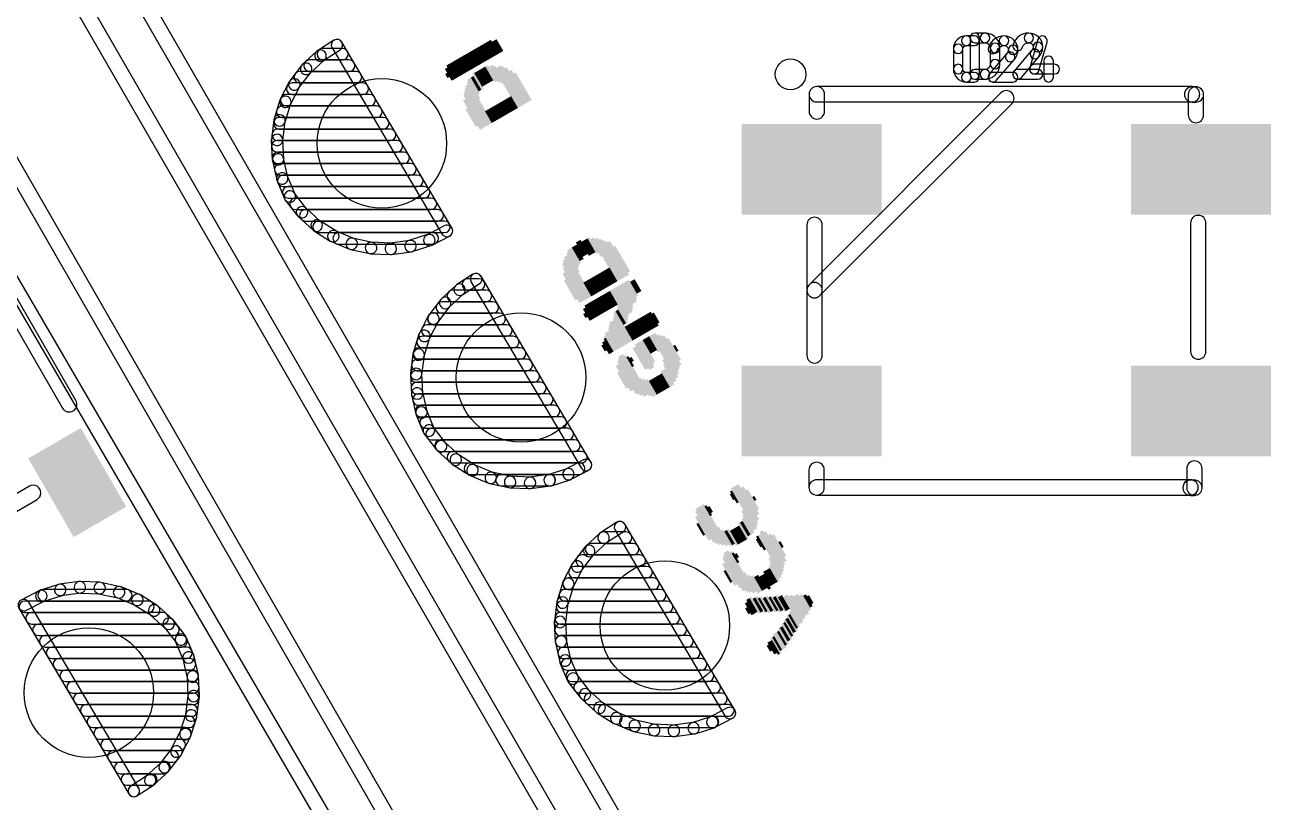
# Model space of a CAD drawing. Extents: x 0.02 to 3.96, y 0.03 to 4.16.
# Drawn here: x 2.526 to 3.175, y 3.408 to 3.813 of the extents above; entities that cross this region are included whole.
import ezdxf

# ---------------------------------------------------------------- set-up
doc = ezdxf.new("R2010")
doc.units = 0
for name, color, linetype in [('17', 82, 'CONTINUOUS'), ('20', 253, 'CONTINUOUS'), ('21', 253, 'CONTINUOUS'), ('25', 253, 'CONTINUOUS'), ('29', 253, 'CONTINUOUS')]:
    doc.layers.add(name, color=color, linetype=linetype)

# ---------------------------------------------------------------- blocks, each defined once
blk = doc.blocks.new('RECT')
blk.add_solid([(-0.5, -0.5), (0.5, -0.5), (-0.5, 0.5), (0.5, 0.5)])
blk = doc.blocks.new('ROUNDP')
blk.add_circle((0, 0), 0.5)

msp = doc.modelspace()

# ---------------------------------------------------------------- linework, layer by layer
at = {"layer": '20'}
for points in [[(2.391033, 3.955506), (2.788283, 3.264756, 1), (2.795217, 3.268744), (2.397967, 3.959494, 1)], [(2.880964, 3.268), (2.484964, 3.95375, 1), (2.478036, 3.94975), (2.874036, 3.264, 1)], [(2.371544, 3.924486), (2.756544, 3.263986, 1), (2.763456, 3.268014), (2.378456, 3.928514, 1)], [(2.914465, 3.266498), (2.533965, 3.926498, 1), (2.527035, 3.922502), (2.907535, 3.262502, 1)]]:
    msp.add_lwpolyline(points, format="xyb", close=True, dxfattribs=at)
at = {"layer": '21'}
for points in [[(2.552518, 3.617533), (2.446219, 3.801648, 1), (2.43929, 3.797648), (2.54559, 3.613533, 1)], [(3.1343, 3.7811), (2.9387, 3.7811, 1), (2.9387, 3.7731), (3.1343, 3.7731, 1)], [(2.9347, 3.7771), (2.9347, 3.7682, 1), (2.9427, 3.7682), (2.9427, 3.7771, 1)], [(3.1383, 3.777), (3.1383, 3.7771, 1), (3.1303, 3.7771), (3.1303, 3.777, 1)], [(3.1363, 3.781), (3.1343, 3.781, 1), (3.1343, 3.773), (3.1363, 3.773, 1)], [(3.1403, 3.7663), (3.1403, 3.777, 1), (3.1323, 3.777), (3.1323, 3.7663, 1)], [(2.940328, 3.672172), (3.040328, 3.772172, 1), (3.034672, 3.777828), (2.934672, 3.677828, 1)], [(2.9415, 3.675), (2.9415, 3.709, 1), (2.9335, 3.709), (2.9335, 3.675, 1)], [(3.1335, 3.71), (3.1335, 3.643, 1), (3.1415, 3.643), (3.1415, 3.71, 1)], [(2.9415, 3.641), (2.9415, 3.675, 1), (2.9335, 3.675), (2.9335, 3.641, 1)], [(3.1315, 3.582), (3.1315, 3.572, 1), (3.1395, 3.572), (3.1395, 3.582, 1)], [(2.9426, 3.5722), (2.9426, 3.5813, 1), (2.9346, 3.5813), (2.9346, 3.5722, 1)], [(2.528254, 3.57282), (2.499136, 3.556009, 1), (2.503136, 3.54908), (2.532254, 3.565891, 1)], [(3.1335, 3.5762), (2.9386, 3.5762, 1), (2.9386, 3.5682), (3.1335, 3.5682, 1)], [(3.1375, 3.572), (3.1375, 3.5722, 1), (3.1295, 3.5722), (3.1295, 3.572, 1)], [(3.1355, 3.576), (3.1335, 3.576, 1), (3.1335, 3.568), (3.1355, 3.568, 1)]]:
    msp.add_lwpolyline(points, format="xyb", close=True, dxfattribs=at)
msp.add_circle((2.925, 3.7875), 0.008, dxfattribs=at)
at = {"layer": '25'}
for points in [[(3.016588, 3.8025, 1), (3.016588, 3.8075, 0.414205), (3.009866, 3.800778, 1), (3.014866, 3.800778, -0.414205)], [(3.016588, 3.8025, 1), (3.016588, 3.8075, 0.414205), (3.009866, 3.800778, 1), (3.014866, 3.800778, -0.414205)], [(3.016588, 3.8025), (3.02081, 3.8025, 1), (3.02081, 3.8075), (3.016588, 3.8075, 1)], [(3.016588, 3.8025), (3.02081, 3.8025, 1), (3.02081, 3.8075), (3.016588, 3.8075, 1)], [(3.023562, 3.7875), (3.023562, 3.8065, 1), (3.018562, 3.8065), (3.018562, 3.7875, 1)], [(3.021062, 3.804), (3.02634, 3.804, 1), (3.02634, 3.809), (3.021062, 3.809, 1)], [(3.023562, 3.7875), (3.023562, 3.8065, 1), (3.018562, 3.8065), (3.018562, 3.7875, 1)], [(3.021062, 3.804), (3.02634, 3.804, 1), (3.02634, 3.809), (3.021062, 3.809, 1)], [(3.029118, 3.801222, 1), (3.034118, 3.801222, 0.414214), (3.02634, 3.809, 1), (3.02634, 3.804, -0.414214)], [(3.029118, 3.801222, 1), (3.034118, 3.801222, 0.414214), (3.02634, 3.809, 1), (3.02634, 3.804, -0.414214)], [(3.036284, 3.8025, 1), (3.036284, 3.8075, 0.325185), (3.0281, 3.801548, 1), (3.032857, 3.800007, -0.325185)], [(3.036284, 3.8025, 1), (3.036284, 3.8075, 0.325185), (3.0281, 3.801548, 1), (3.032857, 3.800007, -0.325185)], [(3.038534, 3.80025, 1), (3.043534, 3.80025, 0.414214), (3.036284, 3.8075, 1), (3.036284, 3.8025, -0.414214)], [(3.038534, 3.80025, 1), (3.043534, 3.80025, 0.414214), (3.036284, 3.8075, 1), (3.036284, 3.8025, -0.414214)], [(3.049188, 3.804, 1), (3.049188, 3.809, 0.325185), (3.041004, 3.803048, 1), (3.045761, 3.801507, -0.325185)], [(3.049188, 3.804, 1), (3.049188, 3.809, 0.325185), (3.041004, 3.803048, 1), (3.045761, 3.801507, -0.325185)], [(3.051438, 3.80175, 1), (3.056438, 3.80175, 0.414214), (3.049188, 3.809, 1), (3.049188, 3.804, -0.414214)], [(3.051438, 3.80175, 1), (3.056438, 3.80175, 0.414214), (3.049188, 3.809, 1), (3.049188, 3.804, -0.414214)], [(3.053897, 3.805687), (3.049675, 3.790909, 1), (3.054482, 3.789535), (3.058705, 3.804313, 1)], [(3.053897, 3.805687), (3.049675, 3.790909, 1), (3.054482, 3.789535), (3.058705, 3.804313, 1)], [(3.014866, 3.790222), (3.014866, 3.800778, 1), (3.009866, 3.800778), (3.009866, 3.790222, 1)], [(3.014866, 3.790222), (3.014866, 3.800778, 1), (3.009866, 3.800778), (3.009866, 3.790222, 1)], [(3.029118, 3.801222), (3.029118, 3.792778, 1), (3.034118, 3.792778), (3.034118, 3.801222, 1)], [(3.029118, 3.801222), (3.029118, 3.792778, 1), (3.034118, 3.792778), (3.034118, 3.801222, 1)], [(3.037727, 3.798366, 1), (3.041175, 3.794745, 0.205254), (3.043534, 3.80025, 1), (3.038534, 3.80025, -0.205254)], [(3.037727, 3.798366, 1), (3.041175, 3.794745, 0.205254), (3.043534, 3.80025, 1), (3.038534, 3.80025, -0.205254)], [(3.05045, 3.799675), (3.041477, 3.789119, 1), (3.045287, 3.785881), (3.054259, 3.796436, 1)], [(3.05045, 3.799675), (3.041477, 3.789119, 1), (3.045287, 3.785881), (3.054259, 3.796436, 1)], [(3.05063, 3.799866, 1), (3.054079, 3.796245, 0.205254), (3.056438, 3.80175, 1), (3.051438, 3.80175, -0.205254)], [(3.05063, 3.799866, 1), (3.054079, 3.796245, 0.205254), (3.056438, 3.80175, 1), (3.051438, 3.80175, -0.205254)], [(3.02634, 3.79, 1), (3.02634, 3.785, 0.41422), (3.034118, 3.792778, 1), (3.029118, 3.792778, -0.41422)], [(3.02634, 3.79, 1), (3.02634, 3.785, 0.41422), (3.034118, 3.792778, 1), (3.029118, 3.792778, -0.41422)], [(3.037546, 3.798175), (3.028574, 3.787619, 1), (3.032384, 3.784381), (3.041356, 3.794936, 1)], [(3.037546, 3.798175), (3.028574, 3.787619, 1), (3.032384, 3.784381), (3.041356, 3.794936, 1)], [(3.056967, 3.794444), (3.056967, 3.786, 1), (3.061967, 3.786), (3.061967, 3.794444, 1)], [(3.056967, 3.794444), (3.056967, 3.786, 1), (3.061967, 3.786), (3.061967, 3.794444, 1)], [(3.014866, 3.790222, 1), (3.009866, 3.790222, 0.414214), (3.016588, 3.7835, 1), (3.016588, 3.7885, -0.414214)], [(3.014866, 3.790222, 1), (3.009866, 3.790222, 0.414214), (3.016588, 3.7835, 1), (3.016588, 3.7885, -0.414214)], [(3.02081, 3.7885), (3.016588, 3.7885, 1), (3.016588, 3.7835), (3.02081, 3.7835, 1)], [(3.02081, 3.7885), (3.016588, 3.7885, 1), (3.016588, 3.7835), (3.02081, 3.7835, 1)], [(3.02634, 3.79), (3.021062, 3.79, 1), (3.021062, 3.785), (3.02634, 3.785, 1)], [(3.02634, 3.79), (3.021062, 3.79, 1), (3.021062, 3.785), (3.02634, 3.785, 1)], [(3.030479, 3.7835), (3.041034, 3.7835, 1), (3.041034, 3.7885), (3.030479, 3.7885, 1)], [(3.030479, 3.7835), (3.041034, 3.7835, 1), (3.041034, 3.7885), (3.030479, 3.7885, 1)], [(3.043382, 3.785), (3.053938, 3.785, 1), (3.053938, 3.79), (3.043382, 3.79, 1)], [(3.043382, 3.785), (3.053938, 3.785, 1), (3.053938, 3.79), (3.043382, 3.79, 1)], [(3.052079, 3.787722), (3.062634, 3.787722, 1), (3.062634, 3.792722), (3.052079, 3.792722, 1)], [(3.052079, 3.787722), (3.062634, 3.787722, 1), (3.062634, 3.792722), (3.052079, 3.792722, 1)]]:
    msp.add_lwpolyline(points, format="xyb", close=True, dxfattribs=at)
at = {"layer": '29'}
for points in [[(2.677973, 3.799454), (2.670485, 3.792539, 1), (2.674556, 3.788131), (2.682044, 3.795046, 1)], [(2.686962, 3.805283), (2.678387, 3.799774, 1), (2.68163, 3.794726), (2.690205, 3.800235, 1)], [(2.681176, 3.795), (2.691399, 3.795, 1), (2.691399, 3.801), (2.681176, 3.801, 1)], [(2.748479, 3.707416), (2.691165, 3.804287, 1), (2.686001, 3.801231), (2.743315, 3.70436, 1)], [(2.670133, 3.792152), (2.66396, 3.784042, 1), (2.668734, 3.780408), (2.674908, 3.788518, 1)], [(2.674324, 3.789), (2.694949, 3.789, 1), (2.694949, 3.795), (2.674324, 3.795, 1)], [(2.669221, 3.783), (2.698499, 3.783, 1), (2.698499, 3.789), (2.669221, 3.789, 1)], [(2.663681, 3.7836), (2.659009, 3.774541, 1), (2.664342, 3.771791), (2.669013, 3.78085, 1)], [(2.6652, 3.777), (2.702049, 3.777, 1), (2.702049, 3.783), (2.6652, 3.783, 1)], [(2.658811, 3.774057), (2.655784, 3.764325, 1), (2.661513, 3.762543), (2.66454, 3.772275, 1)], [(2.662106, 3.771), (2.705599, 3.771, 1), (2.705599, 3.777), (2.662106, 3.777, 1)], [(2.660069, 3.765), (2.709148, 3.765, 1), (2.709148, 3.771), (2.660069, 3.771, 1)], [(2.655673, 3.763814), (2.654381, 3.753704, 1), (2.660333, 3.752944), (2.661624, 3.763054, 1)], [(2.658465, 3.759), (2.712698, 3.759, 1), (2.712698, 3.765), (2.658465, 3.765, 1)], [(2.654361, 3.753182), (2.654844, 3.743001, 1), (2.660838, 3.743286), (2.660354, 3.753466, 1)], [(2.657699, 3.753), (2.716248, 3.753, 1), (2.716248, 3.759), (2.657699, 3.759, 1)], [(2.657515, 3.747), (2.719798, 3.747, 1), (2.719798, 3.753), (2.657515, 3.753, 1)], [(2.6578, 3.741), (2.723348, 3.741, 1), (2.723348, 3.747), (2.6578, 3.747, 1)], [(2.654915, 3.742483), (2.657159, 3.732541, 1), (2.663012, 3.733862), (2.660767, 3.743804, 1)], [(2.659002, 3.735), (2.726898, 3.735, 1), (2.726898, 3.741), (2.659002, 3.741, 1)], [(2.657318, 3.732042), (2.661255, 3.722641, 1), (2.666789, 3.724959), (2.662853, 3.73436, 1)], [(2.660588, 3.729), (2.730448, 3.729, 1), (2.730448, 3.735), (2.660588, 3.735, 1)], [(2.663101, 3.723), (2.733998, 3.723, 1), (2.733998, 3.729), (2.663101, 3.729, 1)], [(2.661647, 3.721967), (2.667959, 3.713789, 1), (2.672709, 3.717455), (2.666397, 3.725633, 1)], [(2.666955, 3.717), (2.737548, 3.717, 1), (2.737548, 3.723), (2.666955, 3.723, 1)], [(2.668313, 3.713404), (2.675949, 3.706447, 1), (2.67999, 3.710881), (2.672354, 3.717839, 1)], [(2.672114, 3.711), (2.741098, 3.711, 1), (2.741098, 3.717), (2.672114, 3.717, 1)], [(2.676365, 3.706129), (2.685093, 3.700603, 1), (2.688302, 3.705672), (2.679574, 3.711199, 1)], [(2.679018, 3.705), (2.744648, 3.705, 1), (2.744648, 3.711), (2.679018, 3.711, 1)], [(2.73814, 3.698435), (2.74729, 3.703231, 1), (2.744505, 3.708545), (2.735355, 3.70375, 1)], [(2.685557, 3.700363), (2.695112, 3.696436, 1), (2.697393, 3.701986), (2.687838, 3.705913, 1)], [(2.689466, 3.699), (2.738479, 3.699, 1), (2.738479, 3.705), (2.689466, 3.705, 1)], [(2.727814, 3.6951), (2.737658, 3.698234, 1), (2.735837, 3.703951), (2.725994, 3.700817, 1)], [(2.695611, 3.696281), (2.705703, 3.694073, 1), (2.706985, 3.699934), (2.696894, 3.702142, 1)], [(2.706222, 3.694006), (2.716543, 3.693584, 1), (2.716788, 3.699579), (2.706467, 3.700001, 1)], [(2.717066, 3.693608), (2.727304, 3.694985, 1), (2.726504, 3.700932), (2.716266, 3.699555, 1)], [(2.759462, 3.683283), (2.750887, 3.677774, 1), (2.75413, 3.672726), (2.762705, 3.678235, 1)], [(2.820979, 3.585416), (2.763665, 3.682287, 1), (2.758501, 3.679231), (2.815815, 3.58236, 1)], [(2.750473, 3.677454), (2.742985, 3.670539, 1), (2.747056, 3.666131), (2.754544, 3.673046, 1)], [(2.756789, 3.675), (2.762716, 3.675, 1), (2.762716, 3.681), (2.756789, 3.681, 1)], [(2.742633, 3.670152), (2.73646, 3.662042, 1), (2.741234, 3.658408), (2.747408, 3.666518, 1)], [(2.748989, 3.669), (2.766266, 3.669, 1), (2.766266, 3.675), (2.748989, 3.675, 1)], [(2.743243, 3.663), (2.769815, 3.663, 1), (2.769815, 3.669), (2.743243, 3.669, 1)], [(2.736181, 3.6616), (2.731509, 3.652541, 1), (2.736842, 3.649791), (2.741513, 3.65885, 1)], [(2.735637, 3.651), (2.776915, 3.651, 1), (2.776915, 3.657), (2.735637, 3.657, 1)], [(2.738731, 3.657), (2.773365, 3.657, 1), (2.773365, 3.663), (2.738731, 3.663, 1)], [(2.731311, 3.652057), (2.728284, 3.642325, 1), (2.734013, 3.640543), (2.73704, 3.650275, 1)], [(2.733191, 3.645), (2.780465, 3.645, 1), (2.780465, 3.651), (2.733191, 3.651, 1)], [(2.728173, 3.641814), (2.726881, 3.631704, 1), (2.732833, 3.630944), (2.734124, 3.641054, 1)], [(2.731325, 3.639), (2.784015, 3.639, 1), (2.784015, 3.645), (2.731325, 3.645, 1)], [(2.730454, 3.633), (2.787565, 3.633, 1), (2.787565, 3.639), (2.730454, 3.639, 1)], [(2.726861, 3.631182), (2.727344, 3.621001, 1), (2.733338, 3.621286), (2.732854, 3.631466, 1)], [(2.72992, 3.627), (2.791115, 3.627, 1), (2.791115, 3.633), (2.72992, 3.633, 1)], [(2.730205, 3.621), (2.794665, 3.621, 1), (2.794665, 3.627), (2.730205, 3.627, 1)], [(2.727415, 3.620483), (2.729659, 3.610541, 1), (2.735512, 3.611862), (2.733267, 3.621804, 1)], [(2.731051, 3.615), (2.798215, 3.615, 1), (2.798215, 3.621), (2.731051, 3.621, 1)], [(2.732405, 3.609), (2.801765, 3.609, 1), (2.801765, 3.615), (2.732405, 3.615, 1)], [(2.729818, 3.610042), (2.733755, 3.600641, 1), (2.739289, 3.602959), (2.735353, 3.61236, 1)], [(2.734763, 3.603), (2.805315, 3.603, 1), (2.805315, 3.609), (2.734763, 3.609, 1)], [(2.734147, 3.599967), (2.740459, 3.591789, 1), (2.745209, 3.595455), (2.738897, 3.603633, 1)], [(2.737911, 3.597), (2.808865, 3.597, 1), (2.808865, 3.603), (2.737911, 3.603, 1)], [(2.742542, 3.591), (2.812415, 3.591, 1), (2.812415, 3.597), (2.742542, 3.597, 1)], [(2.740813, 3.591404), (2.748449, 3.584447, 1), (2.75249, 3.588881), (2.744854, 3.595839, 1)], [(2.749003, 3.585), (2.815965, 3.585, 1), (2.815965, 3.591), (2.749003, 3.591, 1)], [(2.748865, 3.584129), (2.757593, 3.578603, 1), (2.760802, 3.583672), (2.752074, 3.589199, 1)], [(2.81064, 3.576435), (2.81979, 3.581231, 1), (2.817005, 3.586545), (2.807855, 3.58175, 1)], [(2.757836, 3.579), (2.814795, 3.579, 1), (2.814795, 3.585), (2.757836, 3.585, 1)], [(2.758057, 3.578363), (2.767612, 3.574436, 1), (2.769893, 3.579986), (2.760338, 3.583913, 1)], [(2.768111, 3.574281), (2.778203, 3.572073, 1), (2.779485, 3.577934), (2.769394, 3.580142, 1)], [(2.774289, 3.573), (2.799534, 3.573, 1), (2.799534, 3.579), (2.774289, 3.579, 1)], [(2.789566, 3.571608), (2.799804, 3.572985, 1), (2.799004, 3.578932), (2.788766, 3.577555, 1)], [(2.800314, 3.5731), (2.810158, 3.576234, 1), (2.808337, 3.581951), (2.798494, 3.578817, 1)], [(2.778722, 3.572006), (2.789043, 3.571584, 1), (2.789288, 3.577579), (2.778967, 3.578001, 1)], [(2.834462, 3.554033), (2.825887, 3.548524, 1), (2.82913, 3.543476), (2.837705, 3.548985, 1)], [(2.895979, 3.456166), (2.838665, 3.553037, 1), (2.833501, 3.549981), (2.890815, 3.45311, 1)], [(2.825473, 3.548204), (2.817985, 3.541289, 1), (2.822056, 3.536881), (2.829544, 3.543796, 1)], [(2.827509, 3.543), (2.839343, 3.543, 1), (2.839343, 3.549), (2.827509, 3.549, 1)], [(2.817633, 3.540902), (2.81146, 3.532792, 1), (2.816234, 3.529158), (2.822408, 3.537268, 1)], [(2.821012, 3.537), (2.842893, 3.537, 1), (2.842893, 3.543), (2.821012, 3.543, 1)], [(2.811181, 3.53235), (2.806509, 3.523291, 1), (2.811842, 3.520541), (2.816513, 3.5296, 1)], [(2.81615, 3.531), (2.846443, 3.531, 1), (2.846443, 3.537), (2.81615, 3.537, 1)], [(2.812313, 3.525), (2.849992, 3.525, 1), (2.849992, 3.531), (2.812313, 3.531, 1)], [(2.543436, 3.52165), (2.533592, 3.518516, 1), (2.535412, 3.512799), (2.545256, 3.515933, 1)], [(2.554184, 3.523142), (2.543946, 3.521765, 1), (2.544746, 3.515818), (2.554984, 3.517195, 1)], [(2.565028, 3.522744), (2.554707, 3.523166, 1), (2.554462, 3.517171), (2.564783, 3.516749, 1)], [(2.575639, 3.520469), (2.565547, 3.522677, 1), (2.564265, 3.516816), (2.574356, 3.514608, 1)], [(2.585693, 3.516387), (2.576138, 3.520313, 1), (2.573857, 3.514764), (2.583412, 3.510837, 1)], [(2.806311, 3.522807), (2.803284, 3.513075, 1), (2.809013, 3.511293), (2.81204, 3.521025, 1)], [(2.809219, 3.519), (2.853542, 3.519, 1), (2.853542, 3.525), (2.809219, 3.525, 1)], [(2.53311, 3.518315), (2.52396, 3.513519, 1), (2.526745, 3.508205), (2.535895, 3.513, 1)], [(2.535578, 3.513), (2.578742, 3.513, 1), (2.578742, 3.519), (2.535578, 3.519, 1)], [(2.594885, 3.510621), (2.586157, 3.516147, 1), (2.582948, 3.511077), (2.591676, 3.505551, 1)], [(2.803173, 3.512564), (2.801881, 3.502454, 1), (2.807833, 3.501694), (2.809124, 3.511804, 1)], [(2.807336, 3.513), (2.857092, 3.513, 1), (2.857092, 3.519), (2.807336, 3.519, 1)], [(2.522771, 3.509334), (2.580085, 3.412463, 1), (2.585249, 3.415519), (2.527934, 3.51239, 1)], [(2.525862, 3.507), (2.590257, 3.507, 1), (2.590257, 3.513), (2.525862, 3.513, 1)], [(2.602937, 3.503345), (2.595301, 3.510303, 1), (2.59126, 3.505868), (2.598896, 3.49891, 1)], [(2.80587, 3.507), (2.860642, 3.507, 1), (2.860642, 3.513), (2.80587, 3.513, 1)], [(2.529412, 3.501), (2.597764, 3.501, 1), (2.597764, 3.507), (2.529412, 3.507, 1)], [(2.532962, 3.495), (2.60333, 3.495, 1), (2.60333, 3.501), (2.532962, 3.501, 1)], [(2.609603, 3.494783), (2.603291, 3.502961, 1), (2.598541, 3.499295), (2.604853, 3.491117, 1)], [(2.801861, 3.501932), (2.802344, 3.491751, 1), (2.808338, 3.492036), (2.807854, 3.502216, 1)], [(2.805051, 3.495), (2.867742, 3.495, 1), (2.867742, 3.501), (2.805051, 3.501, 1)], [(2.805103, 3.501), (2.864192, 3.501, 1), (2.864192, 3.507), (2.805103, 3.507, 1)], [(2.536512, 3.489), (2.607626, 3.489, 1), (2.607626, 3.495), (2.536512, 3.495, 1)], [(2.613932, 3.484707), (2.609995, 3.494109, 1), (2.604461, 3.491791), (2.608397, 3.48239, 1)], [(2.805336, 3.489), (2.871292, 3.489, 1), (2.871292, 3.495), (2.805336, 3.495, 1)], [(2.802415, 3.491233), (2.804659, 3.481291, 1), (2.810512, 3.482612), (2.808267, 3.492554, 1)], [(2.540062, 3.483), (2.610138, 3.483, 1), (2.610138, 3.489), (2.540062, 3.489, 1)], [(2.806671, 3.483), (2.874842, 3.483, 1), (2.874842, 3.489), (2.806671, 3.489, 1)], [(2.543612, 3.477), (2.611966, 3.477, 1), (2.611966, 3.483), (2.543612, 3.483, 1)], [(2.616335, 3.474267), (2.614091, 3.484209, 1), (2.608238, 3.482888), (2.610482, 3.472946, 1)], [(2.804818, 3.480792), (2.808755, 3.471391, 1), (2.814289, 3.473709), (2.810353, 3.48311, 1)], [(2.808402, 3.477), (2.878392, 3.477, 1), (2.878392, 3.483), (2.808402, 3.483, 1)], [(2.547162, 3.471), (2.61332, 3.471, 1), (2.61332, 3.477), (2.547162, 3.477, 1)], [(2.616889, 3.463568), (2.616405, 3.473749, 1), (2.610412, 3.473464), (2.610896, 3.463284, 1)], [(2.810915, 3.471), (2.881942, 3.471, 1), (2.881942, 3.477), (2.810915, 3.477, 1)], [(2.809147, 3.470717), (2.815459, 3.462539, 1), (2.820209, 3.466205), (2.813897, 3.474383, 1)], [(2.550712, 3.465), (2.613675, 3.465, 1), (2.613675, 3.471), (2.550712, 3.471, 1)], [(2.815034, 3.465), (2.885492, 3.465, 1), (2.885492, 3.471), (2.815034, 3.471, 1)], [(2.554262, 3.459), (2.613711, 3.459, 1), (2.613711, 3.465), (2.554262, 3.465, 1)], [(2.615577, 3.452936), (2.616869, 3.463046, 1), (2.610917, 3.463806), (2.609626, 3.453696, 1)], [(2.815813, 3.462154), (2.823449, 3.455197, 1), (2.82749, 3.459631), (2.819854, 3.466589, 1)], [(2.820437, 3.459), (2.889042, 3.459, 1), (2.889042, 3.465), (2.820437, 3.465, 1)], [(2.557812, 3.453), (2.612944, 3.453, 1), (2.612944, 3.459), (2.557812, 3.459, 1)], [(2.612439, 3.442693), (2.615466, 3.452425, 1), (2.609737, 3.454207), (2.606709, 3.444475, 1)], [(2.823865, 3.454879), (2.832593, 3.449353, 1), (2.835802, 3.454422), (2.827074, 3.459949, 1)], [(2.827703, 3.453), (2.892592, 3.453, 1), (2.892592, 3.459), (2.827703, 3.459, 1)], [(2.88564, 3.447185), (2.89479, 3.451981, 1), (2.892005, 3.457295), (2.882855, 3.4525, 1)], [(2.561362, 3.447), (2.61157, 3.447, 1), (2.61157, 3.453), (2.561362, 3.453, 1)], [(2.833057, 3.449113), (2.842612, 3.445186, 1), (2.844893, 3.450736), (2.835338, 3.454663, 1)], [(2.838791, 3.447), (2.884548, 3.447, 1), (2.884548, 3.453), (2.838791, 3.453, 1)], [(2.843111, 3.445031), (2.853203, 3.442823, 1), (2.854485, 3.448684), (2.844394, 3.450892, 1)], [(2.864566, 3.442358), (2.874804, 3.443735, 1), (2.874004, 3.449682), (2.863766, 3.448305, 1)], [(2.875314, 3.44385), (2.885158, 3.446984, 1), (2.883337, 3.452701), (2.873494, 3.449567, 1)], [(2.564912, 3.441), (2.609703, 3.441, 1), (2.609703, 3.447), (2.564912, 3.447, 1)], [(2.607569, 3.43315), (2.61224, 3.442209, 1), (2.606908, 3.444959), (2.602236, 3.4359, 1)], [(2.853722, 3.442756), (2.864043, 3.442334, 1), (2.864288, 3.448329), (2.853967, 3.448751, 1)], [(2.568461, 3.435), (2.606695, 3.435, 1), (2.606695, 3.441), (2.568461, 3.441, 1)], [(2.601116, 3.424598), (2.60729, 3.432708, 1), (2.602516, 3.436342), (2.596342, 3.428232, 1)], [(2.572011, 3.429), (2.602981, 3.429, 1), (2.602981, 3.435), (2.572011, 3.435, 1)], [(2.575561, 3.423), (2.59828, 3.423, 1), (2.59828, 3.429), (2.575561, 3.429, 1)], [(2.593277, 3.417296), (2.600765, 3.424211, 1), (2.596694, 3.428619), (2.589206, 3.421704, 1)], [(2.579111, 3.417), (2.591783, 3.417, 1), (2.591783, 3.423), (2.579111, 3.423, 1)], [(2.582661, 3.411), (2.582681, 3.411, 1), (2.582681, 3.417), (2.582661, 3.417, 1)], [(2.584288, 3.411467), (2.592863, 3.416976, 1), (2.58962, 3.422024), (2.581045, 3.416515, 1)]]:
    msp.add_lwpolyline(points, format="xyb", close=True, dxfattribs=at)

# ---------------------------------------------------------------- block references
at = {"layer": '17', "xscale": 0.0675, "yscale": 0.0675}
for p, rotation in [((2.712, 3.7515), 120), ((2.712, 3.7515), 120), ((2.7845, 3.6295), 120), ((2.7845, 3.6295), 120), ((2.8595, 3.50025), 120), ((2.8595, 3.50025), 120), ((2.55925, 3.46525), 300), ((2.55925, 3.46525), 300)]:
    msp.add_blockref('ROUNDP', p, dxfattribs=dict(at, rotation=rotation))
at = {"layer": '21', "rotation": 120}
for p, xscale, yscale in [((2.760439, 3.795889), 0.008268, 0.001181), ((2.761121, 3.796283), 0.008268, 0.001181), ((2.762144, 3.796874), 0.008268, 0.001181), ((2.763337, 3.797563), 0.008268, 0.001575), ((2.764531, 3.798251), 0.008268, 0.001181), ((2.765554, 3.798842), 0.008268, 0.001181), ((2.766236, 3.799236), 0.008268, 0.001181), ((2.767429, 3.799925), 0.008268, 0.001575), ((2.768622, 3.800614), 0.008268, 0.001181), ((2.769304, 3.801007), 0.008268, 0.001181), ((2.770327, 3.801598), 0.008268, 0.001181), ((2.771816, 3.801775), 0.007087, 0.001575), ((2.773009, 3.802464), 0.007087, 0.001181), ((2.74987, 3.789787), 0.008268, 0.001181), ((2.751063, 3.790476), 0.008268, 0.001575), ((2.752256, 3.791165), 0.008268, 0.001181), ((2.752938, 3.791559), 0.008268, 0.001181), ((2.753961, 3.792149), 0.008268, 0.001181), ((2.755155, 3.792838), 0.008268, 0.001575), ((2.756348, 3.793527), 0.008268, 0.001181), ((2.757371, 3.794118), 0.008268, 0.001181), ((2.758053, 3.794511), 0.008268, 0.001181), ((2.759246, 3.7952), 0.008268, 0.001575), ((2.747267, 3.787602), 0.007087, 0.001575), ((2.746074, 3.786913), 0.002362, 0.001181), ((2.748165, 3.788803), 0.008268, 0.001181), ((2.748847, 3.789196), 0.008268, 0.001181), ((2.761958, 3.78381), 0.009449, 0.001181), ((2.762686, 3.784912), 0.008268, 0.001181), ((2.763368, 3.785306), 0.008268, 0.001181), ((2.764561, 3.785995), 0.008268, 0.001575), ((2.765754, 3.786684), 0.008268, 0.001181), ((2.766436, 3.787077), 0.008268, 0.001181), ((2.767459, 3.787668), 0.008268, 0.001181), ((2.768948, 3.787845), 0.009449, 0.001575), ((2.770732, 3.787511), 0.009449, 0.001181), ((2.77205, 3.787591), 0.01063, 0.001181), ((2.776866, 3.780824), 0.024803, 0.001181), ((2.778354, 3.781002), 0.023622, 0.001575), ((2.779547, 3.781691), 0.023622, 0.001181), ((2.780525, 3.781573), 0.022441, 0.001181), ((2.781843, 3.781652), 0.02126, 0.001181), ((2.783627, 3.781318), 0.018898, 0.001575), ((2.785411, 3.780984), 0.016535, 0.001181), ((2.76109, 3.770352), 0.022441, 0.001181), ((2.761988, 3.771553), 0.023622, 0.001575), ((2.762886, 3.772753), 0.024803, 0.001181), ((2.75973, 3.779796), 0.011811, 0.001181), ((2.760162, 3.781409), 0.009449, 0.001181), ((2.76106, 3.782609), 0.008268, 0.001575), ((2.759373, 3.766634), 0.017717, 0.001575), ((2.759976, 3.768345), 0.020079, 0.001181), ((2.760363, 3.76925), 0.02126, 0.001181), ((2.777203, 3.77079), 0.007087, 0.001181), ((2.778397, 3.771479), 0.007087, 0.001575), ((2.77959, 3.772168), 0.007087, 0.001181), ((2.780613, 3.772759), 0.007087, 0.001181), ((2.75877, 3.764922), 0.01063, 0.001181), ((2.767997, 3.765476), 0.007087, 0.001181), ((2.76902, 3.766066), 0.007087, 0.001181), ((2.770214, 3.766755), 0.007087, 0.001575), ((2.771407, 3.767444), 0.007087, 0.001181), ((2.77243, 3.768035), 0.007087, 0.001181), ((2.773112, 3.768428), 0.007087, 0.001181), ((2.774305, 3.769117), 0.007087, 0.001575), ((2.775498, 3.769806), 0.007087, 0.001181), ((2.77618, 3.7702), 0.007087, 0.001181), ((2.822023, 3.6982), 0.009449, 0.001181), ((2.828452, 3.691002), 0.025984, 0.001181), ((2.811749, 3.691587), 0.01063, 0.001181), ((2.812647, 3.692787), 0.009449, 0.001575), ((2.813545, 3.693987), 0.008268, 0.001181), ((2.814568, 3.694578), 0.008268, 0.001181), ((2.814954, 3.695483), 0.007087, 0.001181), ((2.815852, 3.696684), 0.008268, 0.001575), ((2.817046, 3.697373), 0.008268, 0.001181), ((2.818318, 3.696743), 0.008268, 0.001181), ((2.819341, 3.697334), 0.008268, 0.001181), ((2.820534, 3.698023), 0.008268, 0.001575), ((2.823932, 3.697257), 0.01063, 0.001181), ((2.829941, 3.691179), 0.024803, 0.001575), ((2.831429, 3.691357), 0.023622, 0.001181), ((2.832406, 3.691239), 0.022441, 0.001181), ((2.833725, 3.691318), 0.02126, 0.001181), ((2.835213, 3.691496), 0.020079, 0.001575), ((2.836997, 3.691162), 0.015354, 0.001181), ((2.811949, 3.679428), 0.022441, 0.001181), ((2.812677, 3.68053), 0.023622, 0.001181), ((2.813575, 3.68173), 0.024803, 0.001575), ((2.814768, 3.682419), 0.024803, 0.001181), ((2.811612, 3.689462), 0.011811, 0.001181), ((2.811255, 3.6763), 0.017717, 0.001575), ((2.811858, 3.678011), 0.020079, 0.001181), ((2.825892, 3.679295), 0.008268, 0.001575), ((2.827085, 3.679984), 0.008268, 0.001181), ((2.827767, 3.680377), 0.008268, 0.001181), ((2.82879, 3.680968), 0.008268, 0.001181), ((2.829983, 3.681657), 0.008268, 0.001575), ((2.831176, 3.682346), 0.008268, 0.001181), ((2.832199, 3.682937), 0.008268, 0.001181), ((2.810357, 3.675099), 0.011811, 0.001181), ((2.819584, 3.675653), 0.008268, 0.001181), ((2.820607, 3.676244), 0.008268, 0.001181), ((2.8218, 3.676933), 0.008268, 0.001575), ((2.822994, 3.677622), 0.008268, 0.001181), ((2.824016, 3.678212), 0.008268, 0.001181), ((2.824698, 3.678606), 0.008268, 0.001181), ((2.83707, 3.669383), 0.015354, 0.001575), ((2.838263, 3.670072), 0.015354, 0.001181), ((2.838991, 3.671174), 0.014173, 0.001181), ((2.839377, 3.672079), 0.012992, 0.001181), ((2.840275, 3.673279), 0.011811, 0.001575), ((2.841469, 3.673968), 0.011811, 0.001181), ((2.841855, 3.674873), 0.01063, 0.001181), ((2.842583, 3.675975), 0.009449, 0.001181), ((2.843776, 3.676664), 0.007087, 0.001575), ((2.84497, 3.677353), 0.007087, 0.001181), ((2.824217, 3.666054), 0.008268, 0.001181), ((2.824899, 3.666447), 0.008268, 0.001181), ((2.825922, 3.667038), 0.008268, 0.001181), ((2.827115, 3.667727), 0.008268, 0.001575), ((2.828309, 3.668416), 0.008268, 0.001181), ((2.829331, 3.669006), 0.008268, 0.001181), ((2.830013, 3.6694), 0.008268, 0.001181), ((2.831207, 3.670089), 0.008268, 0.001575), ((2.8324, 3.670778), 0.008268, 0.001181), ((2.835444, 3.66708), 0.017717, 0.001181), ((2.836172, 3.668182), 0.016535, 0.001181), ((2.819227, 3.662491), 0.007087, 0.001575), ((2.820126, 3.663691), 0.008268, 0.001181), ((2.820807, 3.664085), 0.008268, 0.001181), ((2.82183, 3.664676), 0.008268, 0.001181), ((2.823024, 3.665365), 0.008268, 0.001575), ((2.83769, 3.656103), 0.017717, 0.001181), ((2.836522, 3.660883), 0.008268, 0.001575), ((2.83742, 3.662084), 0.009449, 0.001181), ((2.85352, 3.659787), 0.008268, 0.001575), ((2.818034, 3.661802), 0.002362, 0.001181), ((2.833757, 3.651104), 0.012992, 0.001181), ((2.834485, 3.652206), 0.014173, 0.001181), ((2.835678, 3.652895), 0.014173, 0.001575), ((2.836576, 3.654096), 0.015354, 0.001181), ((2.837304, 3.655198), 0.016535, 0.001181), ((2.842439, 3.653389), 0.008268, 0.001181), ((2.843121, 3.653783), 0.008268, 0.001181), ((2.844144, 3.654374), 0.008268, 0.001181), ((2.845337, 3.655063), 0.008268, 0.001575), ((2.846531, 3.655751), 0.008268, 0.001181), ((2.847554, 3.656342), 0.008268, 0.001181), ((2.848236, 3.656736), 0.008268, 0.001181), ((2.849429, 3.657425), 0.008268, 0.001575), ((2.850622, 3.658114), 0.008268, 0.001181), ((2.851304, 3.658507), 0.008268, 0.001181), ((2.852327, 3.659098), 0.008268, 0.001181), ((2.854714, 3.660476), 0.005906, 0.001181), ((2.830552, 3.647208), 0.009449, 0.001181), ((2.831279, 3.64831), 0.01063, 0.001181), ((2.832473, 3.648999), 0.01063, 0.001575), ((2.833371, 3.650199), 0.011811, 0.001181), ((2.841246, 3.6527), 0.008268, 0.001575), ((2.851846, 3.646546), 0.008268, 0.001181), ((2.852869, 3.647136), 0.008268, 0.001181), ((2.853846, 3.647019), 0.009449, 0.001181), ((2.859173, 3.640547), 0.025984, 0.001575), ((2.860071, 3.641748), 0.024803, 0.001181), ((2.860753, 3.642142), 0.022441, 0.001181), ((2.861776, 3.642732), 0.020079, 0.001181), ((2.862969, 3.643421), 0.017717, 0.001575), ((2.827778, 3.644925), 0.003543, 0.001181), ((2.829267, 3.645102), 0.007087, 0.001575), ((2.830165, 3.646303), 0.008268, 0.001181), ((2.846457, 3.639343), 0.012992, 0.001181), ((2.847139, 3.639737), 0.012992, 0.001181), ((2.848333, 3.640426), 0.015354, 0.001575), ((2.849526, 3.641115), 0.015354, 0.001181), ((2.849913, 3.64202), 0.014173, 0.001181), ((2.85064, 3.643122), 0.012992, 0.001181), ((2.850652, 3.645857), 0.008268, 0.001575), ((2.864163, 3.64411), 0.012992, 0.001181), ((2.865185, 3.644701), 0.003543, 0.001181), ((2.839909, 3.629425), 0.018898, 0.001181), ((2.840591, 3.629819), 0.02126, 0.001181), ((2.841614, 3.63041), 0.023622, 0.001181), ((2.843102, 3.630587), 0.024803, 0.001575), ((2.844591, 3.630765), 0.023622, 0.001181), ((2.841434, 3.637807), 0.005906, 0.001181), ((2.842162, 3.638909), 0.002362, 0.001181), ((2.861818, 3.63321), 0.012992, 0.001181), ((2.83842, 3.629248), 0.015354, 0.001575), ((2.837522, 3.628047), 0.009449, 0.001181), ((2.858476, 3.627188), 0.008268, 0.001181), ((2.859498, 3.627779), 0.008268, 0.001181), ((2.860397, 3.628979), 0.009449, 0.001575), ((2.861727, 3.631793), 0.01063, 0.001181), ((2.86159, 3.629668), 0.009449, 0.001181), ((2.849112, 3.62451), 0.01063, 0.001181), ((2.850725, 3.624078), 0.01063, 0.001181), ((2.852214, 3.624255), 0.009449, 0.001575), ((2.853702, 3.624433), 0.008268, 0.001181), ((2.854725, 3.625023), 0.008268, 0.001181), ((2.855407, 3.625417), 0.008268, 0.001181), ((2.8566, 3.626106), 0.008268, 0.001575), ((2.857794, 3.626795), 0.008268, 0.001181), ((2.900738, 3.561294), 0.024803, 0.001575), ((2.901636, 3.562494), 0.023622, 0.001181), ((2.902023, 3.563399), 0.022441, 0.001181), ((2.90275, 3.564501), 0.02126, 0.001181), ((2.903944, 3.56519), 0.016535, 0.001575), ((2.894729, 3.567371), 0.003543, 0.001181), ((2.895706, 3.567253), 0.007087, 0.001181), ((2.905137, 3.565879), 0.011811, 0.001181), ((2.90616, 3.56647), 0.002362, 0.001181), ((2.880588, 3.551706), 0.018898, 0.001181), ((2.88127, 3.5521), 0.02126, 0.001181), ((2.882588, 3.552179), 0.022441, 0.001181), ((2.884077, 3.552356), 0.023622, 0.001575), ((2.885565, 3.552534), 0.024803, 0.001181), ((2.882114, 3.560087), 0.005906, 0.001181), ((2.883136, 3.560678), 0.003543, 0.001181), ((2.902793, 3.554979), 0.011811, 0.001181), ((2.879395, 3.551017), 0.014173, 0.001575), ((2.878202, 3.550328), 0.007087, 0.001181), ((2.900473, 3.549548), 0.009449, 0.001181), ((2.901371, 3.550749), 0.008268, 0.001575), ((2.902269, 3.551949), 0.009449, 0.001181), ((2.902997, 3.553051), 0.01063, 0.001181), ((2.889791, 3.54679), 0.01063, 0.001181), ((2.891699, 3.545847), 0.009449, 0.001181), ((2.893188, 3.546024), 0.008268, 0.001575), ((2.894677, 3.546202), 0.009449, 0.001181), ((2.895995, 3.546281), 0.008268, 0.001181), ((2.896677, 3.546674), 0.008268, 0.001181), ((2.89787, 3.547363), 0.008268, 0.001575), ((2.899063, 3.548052), 0.008268, 0.001181), ((2.899745, 3.548446), 0.008268, 0.001181), ((2.909584, 3.543216), 0.008268, 0.001181), ((2.914616, 3.537256), 0.023622, 0.001575), ((2.915219, 3.538968), 0.023622, 0.001181), ((2.915605, 3.539873), 0.022441, 0.001181), ((2.916628, 3.540464), 0.020079, 0.001181), ((2.918117, 3.540641), 0.016535, 0.001575), ((2.919015, 3.541842), 0.012992, 0.001181), ((2.908607, 3.543334), 0.004724, 0.001181), ((2.920038, 3.542432), 0.003543, 0.001181), ((2.894466, 3.527669), 0.017717, 0.001181), ((2.895443, 3.527551), 0.02126, 0.001181), ((2.896466, 3.528141), 0.023622, 0.001181), ((2.897955, 3.528319), 0.024803, 0.001575), ((2.899739, 3.527985), 0.024803, 0.001181), ((2.896287, 3.535539), 0.005906, 0.001181), ((2.897014, 3.536641), 0.002362, 0.001181), ((2.916966, 3.53043), 0.011811, 0.001181), ((2.893273, 3.52698), 0.012992, 0.001575), ((2.892375, 3.525779), 0.007087, 0.001181), ((2.903669, 3.522753), 0.011811, 0.001181), ((2.912941, 3.524015), 0.007087, 0.001181), ((2.913328, 3.52492), 0.008268, 0.001181), ((2.914351, 3.525511), 0.008268, 0.001181), ((2.915544, 3.5262), 0.008268, 0.001575), ((2.916442, 3.5274), 0.009449, 0.001181), ((2.916875, 3.529014), 0.009449, 0.001181), ((2.905577, 3.521809), 0.01063, 0.001181), ((2.907066, 3.521987), 0.009449, 0.001575), ((2.908555, 3.522164), 0.008268, 0.001181), ((2.909577, 3.522755), 0.008268, 0.001181), ((2.910555, 3.522637), 0.007087, 0.001181), ((2.912043, 3.522815), 0.008268, 0.001575), ((2.904506, 3.51028), 0.008268, 0.001181), ((2.905187, 3.510673), 0.008268, 0.001181), ((2.906506, 3.510753), 0.009449, 0.001181), ((2.907994, 3.51093), 0.008268, 0.001575), ((2.909483, 3.511108), 0.009449, 0.001181), ((2.91046, 3.51099), 0.008268, 0.001181), ((2.911778, 3.511069), 0.009449, 0.001181), ((2.913267, 3.511247), 0.008268, 0.001575), ((2.914755, 3.511424), 0.009449, 0.001181), ((2.916073, 3.511503), 0.008268, 0.001181), ((2.917051, 3.511386), 0.009449, 0.001181), ((2.918539, 3.511563), 0.008268, 0.001575), ((2.920028, 3.511741), 0.009449, 0.001181), ((2.921005, 3.511623), 0.008268, 0.001181), ((2.922028, 3.512213), 0.008268, 0.001181), ((2.925879, 3.5083), 0.016535, 0.001575), ((2.927072, 3.508989), 0.016535, 0.001181), ((2.928095, 3.509579), 0.014173, 0.001181), ((2.928777, 3.509973), 0.014173, 0.001181), ((2.92997, 3.510662), 0.011811, 0.001575), ((2.931164, 3.511351), 0.011811, 0.001181), ((2.931845, 3.511744), 0.009449, 0.001181), ((2.932868, 3.512335), 0.009449, 0.001181), ((2.934062, 3.513024), 0.007087, 0.001575), ((2.935255, 3.513713), 0.004724, 0.001181), ((2.903607, 3.509079), 0.007087, 0.001575), ((2.902709, 3.507879), 0.003543, 0.001181), ((2.927048, 3.503519), 0.009449, 0.001181), ((2.923023, 3.497104), 0.009449, 0.001181), ((2.923751, 3.498206), 0.008268, 0.001181), ((2.924137, 3.499111), 0.009449, 0.001181), ((2.925035, 3.500312), 0.008268, 0.001575), ((2.925933, 3.501512), 0.009449, 0.001181), ((2.92632, 3.502417), 0.008268, 0.001181), ((2.918021, 3.490807), 0.008268, 0.001181), ((2.918919, 3.492007), 0.009449, 0.001575), ((2.920113, 3.492696), 0.009449, 0.001181), ((2.920499, 3.493601), 0.008268, 0.001181), ((2.921227, 3.494703), 0.009449, 0.001181), ((2.922125, 3.495904), 0.008268, 0.001575), ((2.91393, 3.488445), 0.003543, 0.001181), ((2.915418, 3.488622), 0.007087, 0.001575), ((2.916907, 3.4888), 0.008268, 0.001181), ((2.917294, 3.489705), 0.009449, 0.001181)]:
    msp.add_blockref('RECT', p, dxfattribs=dict(at, xscale=xscale, yscale=yscale))
at = {"layer": '29'}
for p, xscale, yscale, rotation in [((2.936043, 3.737992), 0.073, 0.04737, 180), ((3.138957, 3.737992), 0.073, 0.04737, 180), ((2.936043, 3.612008), 0.073, 0.04737, 180), ((3.138957, 3.612008), 0.073, 0.04737, 180), ((2.553196, 3.574736), 0.04737, 0.031622, 300)]:
    msp.add_blockref('RECT', p, dxfattribs=dict(at, xscale=xscale, yscale=yscale, rotation=rotation))

doc.saveas('drawing.dxf')
